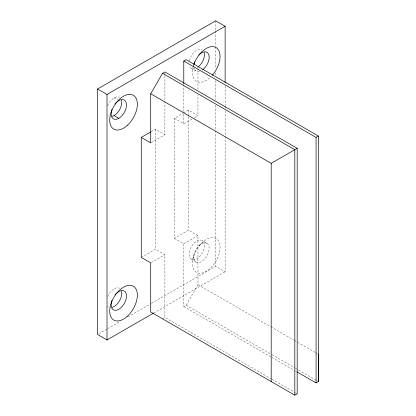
<?xml version="1.0" encoding="UTF-8"?>
<svg xmlns="http://www.w3.org/2000/svg" width="416" height="416" viewBox="0 0 416 416"><rect width="100%" height="100%" fill="white"/><g stroke="black" fill="none" stroke-linecap="round" stroke-linejoin="round"><path stroke-width="0.31" stroke-dasharray="2.08 1.56" d="M193.398 66.17L192.878 68.021A19.547 11.284 -60 0 0 209.804 77.797M193.57 65.556L194.085 63.705M192.878 258.976A19.547 11.284 -60 0 1 216.003 238.472A19.547 11.284 -60 0 1 209.804 268.746A19.547 11.284 -60 0 1 192.878 258.976L194.085 254.654A10.858 6.271 -60 0 1 206.934 243.266L202.207 240.536A10.858 6.271 -60 0 0 189.363 251.93A10.858 6.271 -60 0 0 198.765 257.358A10.858 6.271 -60 0 0 202.207 240.536M174.335 238.347L183.784 243.802L183.784 306.545L186.15 305.183L197.959 284.721L197.959 235.622L188.51 230.162L174.335 238.347L174.335 118.321L183.061 113.287M199.519 245.253L202.649 242.05M151.076 131.752L155.438 129.23L164.887 134.69L164.887 102.996M183.602 112.97L188.51 110.136L197.959 115.596L197.959 94.921M151.258 142.558L164.887 134.69M174.335 118.321L183.784 123.776L192.509 118.742M194.688 117.484L197.959 115.596M141.263 257.442L155.438 249.262L164.887 254.717L164.887 317.455L271.393 378.95M151.258 262.584L164.887 254.717M183.784 243.802L197.959 235.622M98.68 333.856L107.12 328.983M107.682 328.661L120.058 321.516M127.93 316.971L150.992 303.654M151.554 303.332L215.68 266.308L225.129 271.768L225.129 136.672M153.691 313.009L225.129 271.768M162.526 318.822L164.887 317.455M191.35 68.396L196.076 71.12M114.093 97.864L117.77 99.986M191.35 259.345L196.076 262.075M197.959 284.721L270.249 326.456M270.811 326.784L293.784 340.049M294.346 340.371L315.078 352.342M315.64 352.664L317.881 353.959M186.15 305.183L271.357 354.375M271.913 354.697L294.897 367.968M295.459 368.29L316.202 380.266M316.763 380.588L318.443 381.56M183.784 306.545L294.778 370.625M295.339 370.952L296.462 371.597M271.955 379.272L294.939 392.543M295.5 392.865L296.618 393.51M225.129 86.008L225.129 105.492M225.129 106.142L225.129 108.092M225.129 110.692L225.129 136.022M215.68 20.8L215.68 30.545M215.68 31.19L215.68 46.129M215.68 46.779L215.68 68.864M215.68 72.758L215.68 75.358M215.68 80.553L215.68 100.038M215.68 105.232L215.68 129.917M215.68 130.567L215.68 266.308M197.959 66.492L197.959 68.432M197.959 69.077L197.959 89.752M188.51 110.136L188.51 115.976M188.51 116.626L188.51 230.162M183.784 84.323L183.784 111.488M183.784 114.072L183.784 123.776M164.887 73.242L164.887 75.182M164.887 75.826L164.887 102.346M155.438 129.23L155.438 249.262M193.138 66.877A19.547 11.284 -60 0 1 193.643 65.125M199.519 71.427A10.858 6.271 -60 0 1 194.085 68.297M206.934 243.266A10.858 6.271 -60 0 1 203.492 260.088A10.858 6.271 -60 0 1 194.085 254.654M108.664 307.081A10.858 6.271 -60 0 1 107.806 306.394M107.656 296.572A10.858 6.271 -60 0 1 119.522 288.278M194.792 68.702A10.858 6.271 -60 0 1 189.363 65.567M189.363 60.975A10.858 6.271 -60 0 1 202.207 49.587M108.664 116.132A10.858 6.271 -60 0 1 107.806 115.44M107.656 105.617A10.858 6.271 -60 0 1 119.522 97.323"/><path stroke-width="0.62" d="M297.019 371.92L316.082 382.923L318.443 381.56L318.443 354.281M141.263 137.415L150.712 142.87L150.712 93.772L162.526 73.31L164.887 71.947L297.18 148.325L297.18 393.838L294.819 395.2L150.712 312L150.712 262.896L141.263 257.442L141.263 137.415L150.53 132.064M153.13 313.331L107.006 339.96L97.557 334.506L97.557 88.998L215.68 20.8L225.129 26.255L225.129 82.763M97.557 88.998L107.006 94.453L225.129 26.255M183.784 83.673L183.784 61.038L186.15 59.67L318.443 136.053L318.443 381.56M150.712 93.772L271.196 163.332L297.18 148.325M183.784 61.038L316.082 137.415L318.443 136.053M162.526 73.31L294.819 149.692L294.819 395.2M114.093 115.591L118.82 118.321M316.082 137.415L316.082 382.923M271.196 163.332L271.196 381.56M107.006 94.453L107.006 339.96M193.835 64.537A19.547 11.284 -60 0 1 216.003 47.518A19.547 11.284 -60 0 1 212.342 75.223M198.754 55.026A10.858 6.271 -60 0 1 208.946 55.24A10.858 6.271 -60 0 1 202.504 69.93M194.085 63.705A10.858 6.271 -60 0 1 194.662 61.641M114.982 294.944A10.858 6.271 -60 0 1 126.355 294.367A10.858 6.271 -60 0 1 117.749 309.806A10.858 6.271 -60 0 1 111.977 300.331M114.982 103.995A10.858 6.271 -60 0 1 126.355 103.412A10.858 6.271 -60 0 1 117.749 118.851A10.858 6.271 -60 0 1 111.977 109.377M121.508 291.101A10.858 6.271 -60 0 1 112.107 307.388M204.194 52.416A10.858 6.271 -60 0 1 198.765 66.404M121.508 100.152A10.858 6.271 -60 0 1 112.107 116.438M127.119 316.482A19.547 11.284 -60 0 0 133.318 286.208A19.547 11.284 -60 0 0 110.193 306.712A19.547 11.284 -60 0 0 127.119 316.482M127.119 125.533A19.547 11.284 -60 0 0 133.318 95.259A19.547 11.284 -60 0 0 110.193 115.762A19.547 11.284 -60 0 0 127.119 125.533"/></g></svg>
